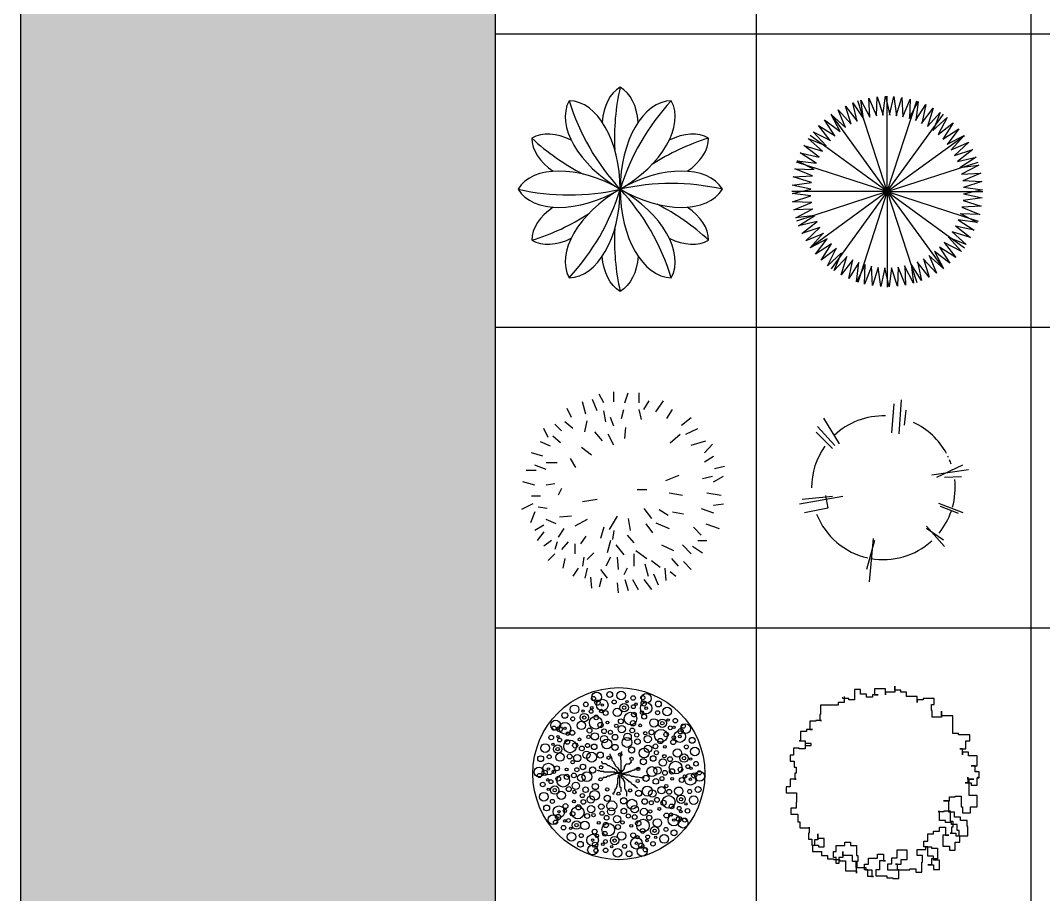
# Model space of a CAD drawing. Header units: inches. Extents: x 7658 to 73799, y 48 to 40262.
# Drawn here: x 7658 to 15697, y 5683 to 12548 of the extents above; entities that cross this region are included whole.
import ezdxf

# ---------------------------------------------------------------- set-up
doc = ezdxf.new("R2010")
doc.units = ezdxf.units.IN
doc.layers.add('www.cad-blocks.net', color=7, linetype='Continuous')

# ---------------------------------------------------------------- blocks, each defined once
blk = doc.blocks.new('A$C516926BB')
for p, q in [((0, 38.5194), (0, 0)), ((2.0521, 38.5194), (2.0521, 0)), ((4.2099, 38.5194), (4.2099, 0)), ((0, 11.7477), (60.3118, 11.7477)), ((0, 9.4442), (62.4121, 9.4442)), ((0, 7.0831), (60.3118, 7.0831))]:
    blk.add_line(p, q)
blk = doc.blocks.new('A$C694F6216')
for centre, start, end in [((2.5563, 1.2038), 167.11369, 182.86521), ((2.1207, 2.0269), 197.11369, 222.88922), ((2.522, 0.2732), 137.11369, 162.88922), ((1.3319, 2.5219), 227.11369, 242.86443), ((2.027, -0.5156), 107.11369, 122.86329), ((1.2039, -0.9512), 77.11369, 102.88922), ((0.4012, 2.5562), 257.11369, 282.88922), ((-0.9169, 1.3318), 317.11369, 342.88922), ((2.5563, 1.2038), 192.8867, 192.88922), ((1.3319, 2.5219), 252.8867, 252.88922), ((-0.5156, -0.4219), 17.11369, 42.88922), ((0.2732, -0.9169), 47.11369, 62.86059), ((-0.4219, 2.1206), 287.11369, 302.86173), ((2.5563, 0.4012), 177.13479, 192.88631)]:
    blk.add_arc(centre, 1.7991, start, end)
for centre, major_axis, start_param, end_param in [((1.1545, 1.0057), (0.3475, -0.602), 3.154199, 3.85294), ((0.4506, 1.0057), (0.3475, 0.602), 5.571838, 6.270579), ((1.0057, 1.1544), (0.602, -0.3475), 3.154199, 4.712389), ((0.3961, 0.8025), (0, 0.6951), 4.712389, 6.270579), ((0.5993, 1.1544), (0.602, 0.3475), 4.712389, 6.270579), ((1.2089, 0.8025), (0, -0.6951), 3.154199, 4.712389), ((0.4506, 0.5993), (-0.3475, 0.602), 5.571838, 6.270579), ((1.1545, 0.5993), (-0.3475, -0.602), 3.154199, 3.85294), ((0.8025, 1.2089), (0.6951, 0), 3.154199, 3.85294), ((0.8025, 1.2089), (0.6951, 0), 5.571838, 6.270579), ((0.5993, 0.4505), (-0.602, 0.3475), 4.712389, 6.270579), ((1.0057, 0.4505), (-0.602, -0.3475), 3.154199, 4.712389), ((0.5993, 1.1544), (0.602, 0.3475), 3.154199, 4.712389), ((1.0057, 0.4505), (-0.602, -0.3475), 4.712389, 6.270579), ((0.3961, 0.8025), (0, 0.6951), 3.154199, 4.712389), ((1.2089, 0.8025), (0, -0.6951), 4.712389, 6.270579), ((0.5993, 0.4505), (-0.602, 0.3475), 3.154199, 4.712389), ((1.0057, 1.1544), (0.602, -0.3475), 4.712389, 6.270579), ((0.8025, 0.3961), (-0.6951, 0), 5.571838, 6.270579), ((0.8025, 0.3961), (-0.6951, 0), 3.154199, 3.85294), ((0.4506, 1.0057), (0.3475, 0.602), 3.154199, 3.85294), ((1.1545, 1.0057), (0.3475, -0.602), 5.571838, 6.270579)]:
    blk.add_ellipse(centre, major_axis=major_axis, ratio=0.584675, start_param=start_param, end_param=end_param)
at = {"extrusion": (0, 0, -1)}
for centre, major_axis, start_param, end_param in [((1.1545, 0.5994), (0.3475, 0.602), 3.154199, 3.85294), ((0.4506, 0.5994), (0.3475, -0.602), 5.571838, 6.270579)]:
    blk.add_ellipse(centre, major_axis=major_axis, ratio=0.584675, start_param=start_param, end_param=end_param, dxfattribs=at)
blk = doc.blocks.new('A$C504B0B74')
at = {"linetype": 'Continuous'}
for p, q in [((0.4805, 1.448), (0.5631, 1.3202)), ((0.5135, 1.3014), (0.4805, 1.448)), ((0.75, 0.75), (0.5182, 1.4633)), ((0.5424, 1.4688), (0.6135, 1.3343)), ((0.5624, 1.3199), (0.5424, 1.4688)), ((0.6058, 1.4842), (0.665, 1.3439)), ((0.6128, 1.3341), (0.6058, 1.4842)), ((0.6643, 1.3438), (0.6703, 1.494)), ((0.6703, 1.494), (0.7171, 1.3491)), ((0.7163, 1.3491), (0.7355, 1.4981)), ((0.7355, 1.4981), (0.7694, 1.3497)), ((0.75, 0.75), (0.75, 1.5)), ((0.75, 0.75), (0.9818, 1.4633)), ((0.7687, 1.3497), (0.8007, 1.4965)), ((0.8007, 1.4965), (0.8216, 1.3457)), ((0.8209, 1.3458), (0.8656, 1.4892)), ((0.8656, 1.4892), (0.8733, 1.3372)), ((0.8725, 1.3374), (0.9296, 1.4763)), ((0.9233, 1.3244), (0.9922, 1.4579)), ((0.9296, 1.4763), (0.924, 1.3242)), ((0.9922, 1.4579), (0.9734, 1.3069)), ((0.3634, 1.3906), (0.467, 1.2791)), ((0.4213, 1.252), (0.3634, 1.3906)), ((0.4207, 1.4218), (0.5142, 1.3017)), ((0.4663, 1.2787), (0.4207, 1.4218)), ((0.9727, 1.3072), (1.053, 1.4341)), ((1.0204, 1.2856), (1.1115, 1.4051)), ((1.053, 1.4341), (1.021, 1.2853)), ((1.066, 1.26), (1.1672, 1.3711)), ((1.1115, 1.4051), (1.0667, 1.2596)), ((1.1672, 1.3711), (1.1099, 1.2301)), ((0.258, 1.3137), (0.3794, 1.2219)), ((0.3392, 1.1873), (0.258, 1.3137)), ((0.309, 1.3545), (0.4219, 1.2524)), ((0.3788, 1.2214), (0.309, 1.3545)), ((0.75, 0.75), (0.3092, 1.3568)), ((0.75, 0.75), (1.1908, 1.3568)), ((1.1093, 1.2305), (1.2197, 1.3324)), ((1.1498, 1.1974), (1.2687, 1.2892)), ((1.2197, 1.3324), (1.1503, 1.1969)), ((1.2687, 1.2892), (1.1878, 1.1603)), ((0.1676, 1.2197), (0.3031, 1.1503)), ((0.2695, 1.1093), (0.1676, 1.2197)), ((0.2108, 1.2687), (0.3397, 1.1878)), ((0.3026, 1.1498), (0.2108, 1.2687)), ((1.1873, 1.1608), (1.3137, 1.242)), ((1.3137, 1.242), (1.2219, 1.1206)), ((0.1289, 1.1672), (0.2699, 1.1099)), ((0.24, 1.066), (0.1289, 1.1672)), ((0.75, 0.75), (0.1432, 1.1908)), ((0.75, 0.75), (1.3568, 1.1908)), ((1.2214, 1.1212), (1.3545, 1.191)), ((1.252, 1.0787), (1.3906, 1.1366)), ((1.3545, 1.191), (1.2524, 1.0781)), ((1.3906, 1.1366), (1.2791, 1.033)), ((0.0659, 1.053), (0.2147, 1.021)), ((0.1928, 0.9727), (0.0659, 1.053)), ((0.0949, 1.1115), (0.2404, 1.0667)), ((0.2144, 1.0204), (0.0949, 1.1115)), ((1.2787, 1.0337), (1.4218, 1.0793)), ((1.4218, 1.0793), (1.3017, 0.9858)), ((0.75, 0.75), (0.0367, 0.9818)), ((0.0421, 0.9922), (0.1931, 0.9734)), ((0.1756, 0.9233), (0.0421, 0.9922)), ((0.75, 0.75), (1.4633, 0.9818)), ((1.3014, 0.9865), (1.448, 1.0195)), ((1.448, 1.0195), (1.3202, 0.9369)), ((0.0237, 0.9296), (0.1758, 0.924)), ((0.1626, 0.8725), (0.0237, 0.9296)), ((1.3199, 0.9376), (1.4688, 0.9576)), ((1.3341, 0.8872), (1.4842, 0.8942)), ((1.4688, 0.9576), (1.3343, 0.8865)), ((1.4842, 0.8942), (1.3439, 0.835)), ((0.0035, 0.8007), (0.1543, 0.8216)), ((0.0108, 0.8656), (0.1628, 0.8733)), ((0.1542, 0.8209), (0.0108, 0.8656)), ((1.3438, 0.8357), (1.494, 0.8297)), ((1.494, 0.8297), (1.3491, 0.7829)), ((0.75, 0.75), (0, 0.75)), ((0.0019, 0.7355), (0.1503, 0.7694)), ((0.1509, 0.7163), (0.0019, 0.7355)), ((0.1503, 0.7687), (0.0035, 0.8007)), ((0.75, 0.75), (0.0367, 0.5182)), ((0.75, 0.75), (0.1432, 0.3092)), ((0.75, 0.75), (0.3092, 0.1432)), ((0.75, 0.75), (0.5182, 0.0367)), ((0.75, 0.75), (1.5, 0.75)), ((0.75, 0.75), (1.4633, 0.5182)), ((0.75, 0.75), (0.75, 0)), ((0.75, 0.75), (0.9818, 0.0367)), ((0.75, 0.75), (1.1908, 0.1432)), ((0.75, 0.75), (1.3568, 0.3092)), ((1.3491, 0.7837), (1.4981, 0.7645)), ((1.4981, 0.7645), (1.3497, 0.7306)), ((1.3497, 0.7313), (1.4965, 0.6993)), ((0.006, 0.6703), (0.1509, 0.7171)), ((0.1562, 0.6643), (0.006, 0.6703)), ((0.0158, 0.6058), (0.1561, 0.665)), ((1.4965, 0.6993), (1.3457, 0.6784)), ((1.3458, 0.6791), (1.4892, 0.6344)), ((0.1659, 0.6128), (0.0158, 0.6058)), ((0.0312, 0.5424), (0.1657, 0.6135)), ((0.052, 0.4805), (0.1798, 0.5631)), ((1.4763, 0.5704), (1.3242, 0.576)), ((1.3244, 0.5767), (1.4579, 0.5078)), ((1.4892, 0.6344), (1.3372, 0.6267)), ((1.3374, 0.6275), (1.4763, 0.5704)), ((0.1801, 0.5624), (0.0312, 0.5424)), ((0.1986, 0.5135), (0.052, 0.4805)), ((0.0782, 0.4207), (0.1983, 0.5142)), ((1.4579, 0.5078), (1.3069, 0.5266)), ((1.3072, 0.5273), (1.4341, 0.447)), ((0.2213, 0.4663), (0.0782, 0.4207)), ((0.1094, 0.3634), (0.2209, 0.467)), ((0.248, 0.4213), (0.1094, 0.3634)), ((0.1455, 0.309), (0.2476, 0.4219)), ((1.4051, 0.3885), (1.2596, 0.4333)), ((1.26, 0.434), (1.3711, 0.3328)), ((1.4341, 0.447), (1.2853, 0.479)), ((1.2856, 0.4796), (1.4051, 0.3885)), ((0.2786, 0.3788), (0.1455, 0.309)), ((0.1863, 0.258), (0.2781, 0.3794)), ((0.3127, 0.3392), (0.1863, 0.258)), ((0.2313, 0.2108), (0.3122, 0.3397)), ((1.3324, 0.2803), (1.1969, 0.3497)), ((1.1974, 0.3502), (1.2892, 0.2313)), ((1.3711, 0.3328), (1.2301, 0.3901)), ((1.2305, 0.3907), (1.3324, 0.2803)), ((0.3502, 0.3026), (0.2313, 0.2108)), ((0.2803, 0.1676), (0.3497, 0.3031)), ((0.3907, 0.2695), (0.2803, 0.1676)), ((0.3328, 0.1289), (0.3901, 0.2699)), ((1.191, 0.1455), (1.0781, 0.2476)), ((1.0787, 0.248), (1.1366, 0.1094)), ((1.242, 0.1863), (1.1206, 0.2781)), ((1.1212, 0.2786), (1.191, 0.1455)), ((1.2892, 0.2313), (1.1603, 0.3122)), ((1.1608, 0.3127), (1.242, 0.1863)), ((0.434, 0.24), (0.3328, 0.1289)), ((0.3885, 0.0949), (0.4333, 0.2404)), ((0.4796, 0.2144), (0.3885, 0.0949)), ((0.447, 0.0659), (0.479, 0.2147)), ((0.5273, 0.1928), (0.447, 0.0659)), ((0.5078, 0.0421), (0.5266, 0.1931)), ((0.5767, 0.1756), (0.5078, 0.0421)), ((0.5704, 0.0237), (0.576, 0.1758)), ((0.6275, 0.1626), (0.5704, 0.0237)), ((0.6344, 0.0108), (0.6267, 0.1628)), ((0.9576, 0.0312), (0.8865, 0.1657)), ((0.8872, 0.1659), (0.8942, 0.0158)), ((1.0195, 0.052), (0.9369, 0.1798)), ((0.9376, 0.1801), (0.9576, 0.0312)), ((1.0793, 0.0782), (0.9858, 0.1983)), ((0.9865, 0.1986), (1.0195, 0.052)), ((1.1366, 0.1094), (1.033, 0.2209)), ((1.0337, 0.2213), (1.0793, 0.0782)), ((0.6791, 0.1542), (0.6344, 0.0108)), ((0.6993, 0.0035), (0.6784, 0.1543)), ((0.7313, 0.1503), (0.6993, 0.0035)), ((0.7645, 0.0019), (0.7306, 0.1503)), ((0.7837, 0.1509), (0.7645, 0.0019)), ((0.8297, 0.006), (0.7829, 0.1509)), ((0.8357, 0.1562), (0.8297, 0.006)), ((0.8942, 0.0158), (0.835, 0.1561))]:
    blk.add_line(p, q, dxfattribs=at)
blk = doc.blocks.new('A$C64F815C7')
at = {"linetype": 'Continuous'}
for p, q in [((0.6449, 1.4905), (0.6098, 1.5599)), ((0.7233, 1.4992), (0.7233, 1.5776)), ((0.8105, 1.4905), (0.8365, 1.5689)), ((0.9236, 1.4905), (0.9236, 1.5689)), ((0.5054, 1.403), (0.4793, 1.4992)), ((0.5925, 1.4294), (0.5578, 1.5165)), ((0.9587, 1.4381), (1.002, 1.5078)), ((1.0545, 1.4207), (1.1156, 1.5078)), ((0.3918, 1.377), (0.3571, 1.4467)), ((0.6622, 1.3423), (0.6449, 1.4294)), ((0.7233, 1.3072), (0.6969, 1.377)), ((0.7841, 1.3683), (0.8018, 1.4381)), ((0.941, 1.3596), (0.9236, 1.4381)), ((1.1416, 1.3683), (1.185, 1.4381)), ((1.2547, 1.3159), (1.3332, 1.377)), ((0.2089, 1.2201), (0.1742, 1.2898)), ((0.3134, 1.2725), (0.2614, 1.3249)), ((0.4009, 1.2898), (0.3398, 1.3423)), ((0.4967, 1.2638), (0.514, 1.3509)), ((0.8105, 1.2114), (0.8191, 1.2985)), ((1.2898, 1.2465), (1.3856, 1.2898)), ((0.3047, 1.1767), (0.244, 1.2287)), ((0.6362, 1.194), (0.5751, 1.2638)), ((0.7233, 1.159), (0.6796, 1.2465)), ((1.1676, 1.1767), (1.2461, 1.2465)), ((0.2263, 1.1503), (0.1478, 1.1854)), ((0.5487, 1.0805), (0.4703, 1.1416)), ((1.3332, 1.159), (1.4467, 1.194)), ((1.438, 1.0983), (1.4987, 1.168)), ((0.1656, 1.0718), (0.0784, 1.0983)), ((0.4269, 0.9847), (0.3832, 1.0545)), ((1.438, 1.0285), (1.5074, 1.0718)), ((0.1916, 0.9674), (0.1045, 1.0025)), ((0.2787, 1.0198), (0.1916, 1.0198)), ((1.5165, 0.9761), (1.5949, 0.9934)), ((0.1131, 0.9587), (0.0347, 0.9587)), ((1.1329, 0.8803), (1.2374, 0.924)), ((1.4203, 0.8976), (1.4987, 0.915)), ((1.5074, 0.8716), (1.5859, 0.915)), ((0.1045, 0.8456), (0.0087, 0.8716)), ((0.2614, 0.8542), (0.1916, 0.8456)), ((0.3134, 0.8192), (0.2874, 0.7671)), ((0.9063, 0.8105), (0.9847, 0.8105)), ((0.1478, 0.7584), (0.0784, 0.7584)), ((0.5925, 0.732), (0.4793, 0.7147)), ((1.1589, 0.7845), (1.2634, 0.7671)), ((1.4554, 0.7845), (1.5685, 0.7671)), ((0.0871, 0.6973), (0, 0.6536)), ((0.2003, 0.6623), (0.1305, 0.6709)), ((0.9587, 0.6623), (1.0194, 0.5838)), ((1.0805, 0.6536), (1.1503, 0.6102)), ((1.4116, 0.6623), (1.5074, 0.6276)), ((1.5074, 0.6887), (1.5859, 0.6973)), ((0.1045, 0.6362), (0.0694, 0.5491)), ((0.27, 0.5405), (0.1916, 0.5751)), ((0.3918, 0.6015), (0.2961, 0.5925)), ((0.514, 0.5751), (0.4182, 0.5231)), ((0.7494, 0.6015), (0.6883, 0.4967)), ((0.8365, 0.5838), (0.8538, 0.488)), ((1.185, 0.6362), (1.2721, 0.6189)), ((0.1742, 0.5318), (0.1045, 0.488)), ((0.3311, 0.5054), (0.2874, 0.436)), ((0.6449, 0.5141), (0.6185, 0.4269)), ((0.7233, 0.488), (0.7147, 0.4183)), ((0.976, 0.5405), (1.0281, 0.4707)), ((1.0545, 0.5491), (1.1589, 0.5054)), ((1.3505, 0.5141), (1.4116, 0.4533)), ((1.4467, 0.5405), (1.5512, 0.5054)), ((0.1742, 0.4794), (0.1218, 0.4096)), ((0.2353, 0.4096), (0.1742, 0.3662)), ((0.5054, 0.4447), (0.4616, 0.3836)), ((0.6969, 0.4096), (0.6709, 0.3138)), ((0.8278, 0.4533), (0.8802, 0.3922)), ((1.3856, 0.4096), (1.4554, 0.4096)), ((0.2787, 0.4009), (0.2614, 0.3398)), ((0.3658, 0.4009), (0.3134, 0.3398)), ((0.4182, 0.3836), (0.4182, 0.3051)), ((0.7407, 0.3749), (0.8018, 0.2964)), ((0.8976, 0.3311), (0.9847, 0.27)), ((1.0978, 0.3749), (1.1936, 0.3311)), ((1.2634, 0.3749), (1.3332, 0.3051)), ((1.3418, 0.3662), (1.4203, 0.3138)), ((0.2614, 0.3051), (0.2089, 0.2527)), ((0.3398, 0.27), (0.3225, 0.192)), ((0.488, 0.2791), (0.4793, 0.2093)), ((0.5665, 0.3138), (0.514, 0.2614)), ((0.6969, 0.2791), (0.6622, 0.2093)), ((0.7494, 0.2791), (0.758, 0.1829)), ((0.8802, 0.3051), (0.8802, 0.2093)), ((1.0194, 0.2527), (1.0892, 0.2006)), ((1.1763, 0.27), (1.2287, 0.2093)), ((1.2721, 0.244), (1.3332, 0.1829)), ((0.4443, 0.192), (0.4009, 0.1309)), ((0.514, 0.192), (0.4967, 0.1135)), ((0.6185, 0.1829), (0.6709, 0.1135)), ((0.8278, 0.192), (0.8018, 0.1395)), ((0.9674, 0.2267), (0.9934, 0.1309)), ((1.1242, 0.192), (1.1329, 0.0958)), ((1.1676, 0.1656), (1.2114, 0.1309)), ((0.5401, 0.1222), (0.5487, 0.0351)), ((0.6272, 0.1135), (0.6098, 0.0437)), ((0.8105, 0.1045), (0.8365, 0.0173)), ((0.8712, 0.1045), (0.9149, 0.026)), ((0.9587, 0.1045), (1.0194, 0.026)), ((1.0371, 0.1482), (1.0718, 0.0611)), ((0.7494, 0.0784), (0.758, 0))]:
    blk.add_line(p, q, dxfattribs=at)
blk = doc.blocks.new('A$C0274064B')
for p, q in [((0.7255, 1.169), (0.7439, 1.3966)), ((0.7808, 1.1628), (0.7992, 1.4274)), ((0.8238, 1.2305), (0.8361, 1.3474)), ((0.2767, 1.0705), (0.1414, 1.2182)), ((0.3135, 1.0828), (0.1906, 1.2859)), ((0.2582, 1.0459), (0.1291, 1.1751)), ((1.2788, 0.9167), (1.0759, 0.8183)), ((1.328, 0.8798), (1.039, 0.8367)), ((1.2726, 0.8244), (1.1374, 0.8183)), ((0.3381, 0.6706), (0, 0.6091)), ((0.2582, 0.6706), (0.0184, 0.646)), ((0.2029, 0.6768), (0.2213, 0.5783)), ((0.2213, 0.5783), (0.0369, 0.5414)), ((1.2849, 0.5414), (1.0943, 0.6152)), ((1.248, 0.5353), (1.1066, 0.5906)), ((1.1374, 0.2769), (0.996, 0.4368)), ((1.1312, 0.3261), (0.996, 0.4184)), ((0.5287, 0.0984), (0.5902, 0.3261)), ((0.5779, 0.3384), (0.5472, 0))]:
    blk.add_line(p, q)
for start, end in [(88.31654, 133.34266), (28.56885, 65.11111), (144.66917, 180), (24.8452, 26.01974), (19.03843, 22.96902), (344.29918, 6.65921), (201.60955, 257.48), (320.80598, 341.35955), (259.81574, 312.33675)]:
    blk.add_arc((0.6578, 0.7383), 0.5644, start, end)
blk = doc.blocks.new('A$C1C8C5C63')
at = {"linetype": 'Continuous'}
for p, q in [((0.6031, 0.8246), (0.608, 0.8246)), ((0.608, 0.8246), (0.6031, 0.8246)), ((0.608, 0.8246), (0.608, 0.8302)), ((0.608, 0.8197), (0.608, 0.8246)), ((0.6136, 0.8148), (0.608, 0.8197)), ((0.6184, 0.8044), (0.6136, 0.8148)), ((0.6233, 0.7891), (0.6184, 0.8044)), ((0.6901, 0.835), (0.695, 0.8399)), ((0.6901, 0.7842), (0.6901, 0.835)), ((0.695, 0.8399), (0.6999, 0.8455)), ((0.6999, 0.8455), (0.6999, 0.8503)), ((0.5419, 0.7689), (0.537, 0.7689)), ((0.5419, 0.7633), (0.5419, 0.7689)), ((0.5468, 0.7633), (0.5419, 0.7633)), ((0.5468, 0.7536), (0.5468, 0.7633)), ((0.5725, 0.7536), (0.5468, 0.7536)), ((0.5774, 0.748), (0.5725, 0.7536)), ((0.5829, 0.748), (0.5774, 0.748)), ((0.5829, 0.7432), (0.5829, 0.748)), ((0.5878, 0.7432), (0.5829, 0.7432)), ((0.5927, 0.7376), (0.5878, 0.7432)), ((0.6031, 0.7376), (0.5927, 0.7376)), ((0.608, 0.7327), (0.6031, 0.7376)), ((0.6184, 0.7279), (0.608, 0.7327)), ((0.6289, 0.7223), (0.6184, 0.7279)), ((0.6233, 0.7787), (0.6233, 0.7891)), ((0.6289, 0.7738), (0.6233, 0.7787)), ((0.6386, 0.7633), (0.6289, 0.7738)), ((0.6386, 0.7536), (0.6386, 0.7633)), ((0.6442, 0.7536), (0.6386, 0.7536)), ((0.6442, 0.748), (0.6442, 0.7536)), ((0.6491, 0.7432), (0.6442, 0.748)), ((0.6491, 0.7376), (0.6491, 0.7432)), ((0.6539, 0.7327), (0.6491, 0.7376)), ((0.6595, 0.7279), (0.6539, 0.7327)), ((0.6692, 0.7223), (0.6595, 0.7279)), ((0.695, 0.7842), (0.6901, 0.7842)), ((0.695, 0.6917), (0.695, 0.7842)), ((0.7207, 0.7327), (0.7256, 0.7327)), ((0.7207, 0.7125), (0.7207, 0.7327)), ((0.7256, 0.7432), (0.7305, 0.7432)), ((0.7256, 0.7327), (0.7256, 0.7432)), ((0.7305, 0.748), (0.7361, 0.7536)), ((0.7305, 0.7432), (0.7305, 0.748)), ((0.7361, 0.7536), (0.7611, 0.7536)), ((0.7611, 0.7585), (0.7667, 0.7585)), ((0.7611, 0.7536), (0.7611, 0.7585)), ((0.7667, 0.7689), (0.7667, 0.7633)), ((0.7715, 0.7689), (0.7667, 0.7689)), ((0.7667, 0.7633), (0.7715, 0.7633)), ((0.7667, 0.7585), (0.7667, 0.7633)), ((0.7715, 0.7633), (0.7715, 0.7689)), ((0.7715, 0.7689), (0.7715, 0.7633)), ((0.7764, 0.7689), (0.7715, 0.7689)), ((0.7715, 0.7689), (0.7764, 0.7689)), ((0.7715, 0.7633), (0.7715, 0.7689)), ((0.5113, 0.7021), (0.5161, 0.7021)), ((0.5113, 0.6972), (0.5113, 0.7021)), ((0.5266, 0.6972), (0.5113, 0.6972)), ((0.5314, 0.6917), (0.5266, 0.6972)), ((0.5572, 0.6917), (0.5314, 0.6917)), ((0.5523, 0.6457), (0.5523, 0.6409)), ((0.5774, 0.6457), (0.5523, 0.6457)), ((0.5572, 0.6868), (0.5572, 0.6917)), ((0.6442, 0.6868), (0.5572, 0.6868)), ((0.5774, 0.6513), (0.5774, 0.6457)), ((0.5829, 0.6513), (0.5774, 0.6513)), ((0.5878, 0.6562), (0.5829, 0.6513)), ((0.6031, 0.6562), (0.5878, 0.6562)), ((0.608, 0.661), (0.6031, 0.6562)), ((0.6136, 0.661), (0.608, 0.661)), ((0.6184, 0.6666), (0.6136, 0.661)), ((0.6289, 0.6666), (0.6184, 0.6666)), ((0.6289, 0.7174), (0.6289, 0.7223)), ((0.6386, 0.7174), (0.6289, 0.7174)), ((0.6337, 0.6715), (0.6289, 0.6666)), ((0.6491, 0.6715), (0.6337, 0.6715)), ((0.6442, 0.7125), (0.6386, 0.7174)), ((0.6491, 0.707), (0.6442, 0.7125)), ((0.6442, 0.6819), (0.6442, 0.6868)), ((0.6846, 0.6819), (0.6442, 0.6819)), ((0.6539, 0.7021), (0.6491, 0.707)), ((0.6539, 0.6763), (0.6491, 0.6715)), ((0.6595, 0.7021), (0.6539, 0.7021)), ((0.6748, 0.6763), (0.6539, 0.6763)), ((0.6595, 0.6917), (0.6595, 0.7021)), ((0.6644, 0.6917), (0.6595, 0.6917)), ((0.6644, 0.6868), (0.6644, 0.6917)), ((0.6692, 0.6868), (0.6644, 0.6868)), ((0.6692, 0.7174), (0.6692, 0.7223)), ((0.6748, 0.7125), (0.6692, 0.7174)), ((0.6692, 0.6819), (0.6692, 0.6868)), ((0.6748, 0.6819), (0.6692, 0.6819)), ((0.6692, 0.6819), (0.6748, 0.6763)), ((0.6846, 0.6763), (0.6692, 0.661)), ((0.6692, 0.661), (0.6692, 0.6409)), ((0.6748, 0.7021), (0.6748, 0.7125)), ((0.6846, 0.7021), (0.6748, 0.7021)), ((0.6748, 0.6763), (0.6748, 0.6819)), ((0.6748, 0.6763), (0.6846, 0.6763)), ((0.6797, 0.6562), (0.6797, 0.5796)), ((0.6846, 0.6562), (0.6797, 0.6562)), ((0.6846, 0.6917), (0.6846, 0.7021)), ((0.6901, 0.6917), (0.6846, 0.6917)), ((0.6846, 0.6763), (0.6846, 0.6819)), ((0.6846, 0.6819), (0.6846, 0.6763)), ((0.6846, 0.6819), (0.695, 0.6819)), ((0.6846, 0.6763), (0.6846, 0.6819)), ((0.6901, 0.6763), (0.6846, 0.6763)), ((0.6846, 0.661), (0.6846, 0.6562)), ((0.6901, 0.6868), (0.6901, 0.6917)), ((0.695, 0.6868), (0.6901, 0.6868)), ((0.6901, 0.6715), (0.6901, 0.6562)), ((0.6901, 0.6562), (0.695, 0.6562)), ((0.6999, 0.6819), (0.695, 0.6868)), ((0.695, 0.6868), (0.6999, 0.6868)), ((0.695, 0.6819), (0.695, 0.6868)), ((0.695, 0.6763), (0.7054, 0.6763)), ((0.695, 0.6562), (0.695, 0.6457)), ((0.695, 0.6457), (0.6999, 0.6457)), ((0.6999, 0.6917), (0.7054, 0.6917)), ((0.6999, 0.6868), (0.6999, 0.6917)), ((0.6999, 0.6666), (0.6999, 0.661)), ((0.6999, 0.661), (0.7054, 0.661)), ((0.6999, 0.6457), (0.6999, 0.6409)), ((0.7054, 0.7021), (0.7103, 0.7021)), ((0.7054, 0.6917), (0.7054, 0.7021)), ((0.7054, 0.6763), (0.7152, 0.6763)), ((0.7054, 0.6715), (0.7054, 0.6763)), ((0.7054, 0.6763), (0.7054, 0.6715)), ((0.7054, 0.6715), (0.7207, 0.6715)), ((0.7054, 0.661), (0.7054, 0.6562)), ((0.7054, 0.6562), (0.7152, 0.6513)), ((0.7103, 0.707), (0.7152, 0.707)), ((0.7103, 0.7021), (0.7103, 0.707)), ((0.7152, 0.7125), (0.7207, 0.7125)), ((0.7152, 0.707), (0.7152, 0.7125)), ((0.7152, 0.6819), (0.7361, 0.6819)), ((0.7152, 0.6763), (0.7152, 0.6819)), ((0.7152, 0.6819), (0.7152, 0.6763)), ((0.7152, 0.6763), (0.7152, 0.6819)), ((0.7152, 0.6513), (0.7152, 0.6457)), ((0.7152, 0.6457), (0.7207, 0.6457)), ((0.7207, 0.6715), (0.7305, 0.6666)), ((0.7207, 0.6457), (0.7361, 0.6304)), ((0.7305, 0.6666), (0.7562, 0.6666)), ((0.7361, 0.6868), (0.7514, 0.6868)), ((0.7361, 0.6819), (0.7361, 0.6868)), ((0.7514, 0.6917), (0.7667, 0.6917)), ((0.7514, 0.6868), (0.7514, 0.6917)), ((0.7562, 0.6666), (0.7667, 0.661)), ((0.7667, 0.6972), (0.7764, 0.6972)), ((0.7667, 0.6917), (0.7667, 0.6972)), ((0.7667, 0.661), (0.7715, 0.6562)), ((0.7715, 0.6562), (0.7917, 0.6562)), ((0.7764, 0.6972), (0.782, 0.7021)), ((0.782, 0.7021), (0.7917, 0.7021)), ((0.7917, 0.7021), (0.7973, 0.707)), ((0.7917, 0.6562), (0.807, 0.6513)), ((0.7973, 0.707), (0.8022, 0.707)), ((0.8022, 0.707), (0.807, 0.7125)), ((0.807, 0.7125), (0.8175, 0.7125)), ((0.807, 0.6513), (0.8224, 0.6513)), ((0.8175, 0.7125), (0.8279, 0.7174)), ((0.8224, 0.6513), (0.8481, 0.6457)), ((0.8279, 0.7174), (0.8328, 0.7174)), ((0.8377, 0.7223), (0.8328, 0.7223)), ((0.8328, 0.7223), (0.8377, 0.7223)), ((0.8328, 0.7174), (0.8328, 0.7223)), ((0.8481, 0.6457), (0.8739, 0.6457)), ((0.5523, 0.6409), (0.5468, 0.6409)), ((0.6539, 0.5692), (0.6539, 0.5594)), ((0.6595, 0.5692), (0.6539, 0.5692)), ((0.6595, 0.59), (0.6595, 0.5692)), ((0.6644, 0.59), (0.6595, 0.59)), ((0.6644, 0.6409), (0.6644, 0.59)), ((0.6692, 0.6409), (0.6644, 0.6409)), ((0.6797, 0.5796), (0.6846, 0.5747)), ((0.6846, 0.5747), (0.6846, 0.5692)), ((0.6846, 0.5692), (0.6901, 0.5692)), ((0.6901, 0.5692), (0.6901, 0.5337)), ((0.6999, 0.6409), (0.7054, 0.6409)), ((0.7054, 0.6409), (0.7054, 0.636)), ((0.7054, 0.636), (0.7103, 0.636)), ((0.7103, 0.636), (0.7103, 0.6255)), ((0.7103, 0.6255), (0.7152, 0.6255)), ((0.7152, 0.6255), (0.7152, 0.6151)), ((0.7152, 0.6151), (0.7207, 0.6151)), ((0.7207, 0.6151), (0.7207, 0.5594)), ((0.7361, 0.6304), (0.7409, 0.6304)), ((0.7409, 0.6304), (0.7409, 0.6255)), ((0.7409, 0.6255), (0.7458, 0.6255)), ((0.7458, 0.6255), (0.7458, 0.6207)), ((0.7458, 0.6207), (0.7514, 0.6207)), ((0.7514, 0.6207), (0.7514, 0.6151)), ((0.7514, 0.6151), (0.7611, 0.6151)), ((0.7611, 0.6151), (0.7611, 0.6102)), ((0.7611, 0.6102), (0.7667, 0.6102)), ((0.7667, 0.6102), (0.7667, 0.6054)), ((0.7667, 0.6054), (0.7715, 0.6054)), ((0.7715, 0.6054), (0.7764, 0.5998)), ((0.7764, 0.5998), (0.7764, 0.5949)), ((0.7764, 0.5949), (0.7869, 0.59)), ((0.7869, 0.59), (0.7917, 0.59)), ((0.7917, 0.59), (0.7917, 0.5845)), ((0.7917, 0.5845), (0.8022, 0.5845)), ((0.8022, 0.5845), (0.8022, 0.5747)), ((0.8022, 0.5747), (0.807, 0.5747)), ((0.807, 0.5747), (0.8126, 0.5692)), ((0.8126, 0.5692), (0.8175, 0.5692)), ((0.8175, 0.5692), (0.8175, 0.5643)), ((0.8175, 0.5643), (0.8224, 0.5643)), ((0.6289, 0.5232), (0.6289, 0.5184)), ((0.6337, 0.5232), (0.6289, 0.5232)), ((0.6289, 0.5184), (0.6386, 0.5184)), ((0.6386, 0.5288), (0.6337, 0.5232)), ((0.6442, 0.5385), (0.6386, 0.5337)), ((0.6386, 0.5337), (0.6386, 0.5288)), ((0.6442, 0.5539), (0.6442, 0.5385)), ((0.6491, 0.5539), (0.6442, 0.5539)), ((0.6539, 0.5594), (0.6491, 0.5539)), ((0.7207, 0.5594), (0.7256, 0.5539)), ((0.7256, 0.5539), (0.7256, 0.549)), ((0.7256, 0.549), (0.7305, 0.549)), ((0.7305, 0.549), (0.7305, 0.5385)), ((0.7305, 0.5385), (0.7361, 0.5385)), ((0.7361, 0.5385), (0.7361, 0.4982))]:
    blk.add_line(p, q, dxfattribs=at)
for centre, radius in [((0.6757, 0.6757), 0.6757), ((0.5009, 1.2775), 0.0386), ((0.6041, 1.2976), 0.023), ((0.6946, 1.2904), 0.0339), ((0.7884, 1.2699), 0.0179), ((0.8643, 1.2721), 0.0163), ((0.8911, 1.2671), 0.0386), ((0.3283, 1.1809), 0.0339), ((0.4162, 1.2194), 0.0179), ((0.4763, 1.2658), 0.0163), ((0.5083, 1.2333), 0.0206), ((0.5459, 1.2147), 0.0455), ((0.5459, 1.2147), 0.00993), ((0.639, 1.2387), 0.0158), ((0.7176, 1.1938), 0.0328), ((0.7176, 1.1938), 0.0134), ((0.7405, 1.2406), 0.00922), ((0.7898, 1.2013), 0.0149), ((0.8107, 1.2214), 0.0102), ((0.8906, 1.1899), 0.0455), ((0.8711, 1.227), 0.0206), ((0.9864, 1.2228), 0.023), ((0.2508, 1.1335), 0.023), ((0.4036, 1.1162), 0.0328), ((0.3947, 1.1676), 0.00922), ((0.4036, 1.1162), 0.0134), ((0.4577, 1.1648), 0.0149), ((0.4628, 1.1933), 0.0102), ((0.4973, 1.1177), 0.0181), ((0.5382, 1.1677), 0.0134), ((0.572, 1.1519), 0.0192), ((0.663, 1.1572), 0.0328), ((0.7672, 1.1079), 0.0496), ((0.7942, 1.1399), 0.0181), ((0.8567, 1.1563), 0.0134), ((0.8748, 1.1237), 0.0192), ((0.8906, 1.1899), 0.00993), ((0.98, 1.1545), 0.0158), ((1.0554, 1.1637), 0.0339), ((0.1791, 1.0565), 0.0386), ((0.1661, 1.0326), 0.0163), ((0.2111, 1.0252), 0.0206), ((0.2525, 1.0322), 0.0455), ((0.3137, 1.1064), 0.0158), ((0.381, 1.0546), 0.0328), ((0.4943, 1.0759), 0.0496), ((0.5317, 1.0582), 0.0206), ((0.5866, 1.0774), 0.0111), ((0.6557, 1.0511), 0.0133), ((0.6983, 1.0255), 0.0285), ((0.6913, 1.0868), 0.0194), ((0.7871, 1.0716), 0.0206), ((0.8428, 1.0548), 0.0111), ((0.9515, 1.0745), 0.0328), ((1.0172, 1.072), 0.0328), ((1.0172, 1.072), 0.0134), ((1.0633, 1.0964), 0.00922), ((1.0801, 1.0357), 0.0149), ((1.1088, 1.0396), 0.0102), ((1.1192, 1.092), 0.0179), ((1.2006, 1.0294), 0.0386), ((1.1819, 1.0492), 0.0163), ((0.1447, 0.9598), 0.0179), ((0.1978, 0.966), 0.0102), ((0.2525, 1.0322), 0.00993), ((0.2739, 0.9896), 0.0134), ((0.3105, 0.9968), 0.0192), ((0.4374, 0.9643), 0.0133), ((0.4453, 1.0142), 0.0194), ((0.4869, 0.9687), 0.0285), ((0.56, 0.947), 0.0291), ((0.5599, 1.0085), 0.0186), ((0.6096, 1.0007), 0.0161), ((0.6455, 0.9622), 0.0218), ((0.7446, 0.965), 0.0291), ((0.7807, 1.0148), 0.0186), ((0.8163, 0.9792), 0.0161), ((0.8832, 0.993), 0.0133), ((0.9026, 0.9473), 0.0285), ((0.933, 1.0009), 0.0194), ((1.0068, 0.9733), 0.0496), ((1.0475, 0.9834), 0.0181), ((1.1077, 0.96), 0.0134), ((1.1548, 0.9672), 0.0455), ((1.1609, 1.0086), 0.0206), ((1.1548, 0.9672), 0.00993), ((0.0963, 0.8769), 0.0339), ((0.1578, 0.9052), 0.00922), ((0.1952, 0.8689), 0.0328), ((0.2104, 0.9399), 0.0149), ((0.2923, 0.8896), 0.0496), ((0.2702, 0.9251), 0.0181), ((0.3329, 0.8972), 0.0206), ((0.3661, 0.9451), 0.0111), ((0.385, 0.8736), 0.0186), ((0.4298, 0.8965), 0.0161), ((0.4814, 0.8864), 0.0218), ((0.5817, 0.9083), 0.0386), ((0.6461, 0.8815), 0.0242), ((0.7394, 0.9209), 0.0386), ((0.7758, 0.8614), 0.0242), ((0.8227, 0.9271), 0.0218), ((0.9046, 0.8711), 0.0291), ((0.9631, 0.8902), 0.0186), ((1.0016, 0.9324), 0.0206), ((1.0368, 0.886), 0.0111), ((1.1032, 0.9229), 0.0192), ((1.2064, 0.886), 0.0158), ((1.2517, 0.9375), 0.023), ((0.0614, 0.793), 0.023), ((0.1283, 0.8081), 0.0158), ((0.2132, 0.8057), 0.0328), ((0.1952, 0.8689), 0.0134), ((0.2889, 0.8109), 0.0194), ((0.3493, 0.7985), 0.0285), ((0.4212, 0.8239), 0.0291), ((0.4615, 0.8054), 0.0386), ((0.5294, 0.8215), 0.0242), ((0.5954, 0.8), 0.0128), ((0.6869, 0.8253), 0.0128), ((0.7757, 0.7919), 0.0128), ((0.8745, 0.8384), 0.0386), ((0.9454, 0.7945), 0.0218), ((0.9709, 0.8404), 0.0161), ((1.0331, 0.8122), 0.0133), ((1.0781, 0.7894), 0.0194), ((1.1364, 0.838), 0.0328), ((1.188, 0.7975), 0.0328), ((1.188, 0.7975), 0.0134), ((1.2728, 0.8491), 0.0339), ((0.0487, 0.6887), 0.0386), ((0.1223, 0.7121), 0.0455), ((0.1901, 0.7175), 0.0192), ((0.3119, 0.7659), 0.0133), ((0.3932, 0.7287), 0.0218), ((0.4702, 0.7044), 0.0242), ((0.5362, 0.7258), 0.0128), ((0.828, 0.7127), 0.0128), ((0.8689, 0.7689), 0.0242), ((0.9352, 0.6923), 0.0386), ((0.9788, 0.701), 0.0291), ((1.022, 0.7638), 0.0285), ((1.1216, 0.7237), 0.0496), ((1.1604, 0.7079), 0.0181), ((1.2175, 0.731), 0.0149), ((1.2396, 0.7901), 0.00922), ((1.243, 0.7174), 0.0102), ((1.2823, 0.7536), 0.0179), ((0.0522, 0.6617), 0.0163), ((0.093, 0.6821), 0.0206), ((0.1223, 0.7121), 0.00993), ((0.1647, 0.6902), 0.0134), ((0.1996, 0.6359), 0.0181), ((0.2384, 0.6201), 0.0496), ((0.2668, 0.6502), 0.0206), ((0.2655, 0.7084), 0.0111), ((0.3227, 0.6617), 0.0186), ((0.3456, 0.7065), 0.0161), ((0.3812, 0.6427), 0.0291), ((0.4248, 0.6515), 0.0386), ((0.532, 0.631), 0.0128), ((0.8898, 0.6394), 0.0242), ((1.0144, 0.6372), 0.0161), ((1.0373, 0.6821), 0.0186), ((1.0933, 0.6936), 0.0206), ((1.0945, 0.6354), 0.0111), ((1.1699, 0.6262), 0.0192), ((1.1954, 0.6536), 0.0134), ((1.2377, 0.6317), 0.0455), ((1.267, 0.6617), 0.0206), ((1.3113, 0.6551), 0.0386), ((1.3078, 0.6821), 0.0163), ((0.0777, 0.5902), 0.0179), ((0.117, 0.6264), 0.0102), ((0.1204, 0.5537), 0.00922), ((0.1425, 0.6127), 0.0149), ((0.172, 0.5463), 0.0328), ((0.2819, 0.5544), 0.0194), ((0.338, 0.58), 0.0285), ((0.4146, 0.5493), 0.0218), ((0.4912, 0.5748), 0.0242), ((0.5843, 0.5518), 0.0128), ((0.8238, 0.6179), 0.0128), ((0.8985, 0.5384), 0.0386), ((0.9668, 0.615), 0.0218), ((1.0107, 0.5453), 0.0285), ((1.0482, 0.5779), 0.0133), ((1.1469, 0.5381), 0.0328), ((1.2377, 0.6317), 0.00993), ((1.2986, 0.5507), 0.023), ((0.0872, 0.4947), 0.0339), ((0.172, 0.5463), 0.0134), ((0.2237, 0.5057), 0.0328), ((0.3269, 0.5316), 0.0133), ((0.3891, 0.5033), 0.0161), ((0.4554, 0.4727), 0.0291), ((0.4856, 0.5054), 0.0386), ((0.5843, 0.4824), 0.0242), ((0.6731, 0.5185), 0.0128), ((0.7139, 0.4623), 0.0242), ((0.7646, 0.5437), 0.0128), ((0.8307, 0.5223), 0.0242), ((0.9388, 0.5199), 0.0291), ((0.9751, 0.4701), 0.0186), ((1.0677, 0.4542), 0.0496), ((1.0711, 0.5329), 0.0194), ((1.1648, 0.4749), 0.0328), ((1.1648, 0.4749), 0.0134), ((1.2317, 0.5357), 0.0158), ((1.2637, 0.4668), 0.0339), ((0.1084, 0.4063), 0.023), ((0.1536, 0.4578), 0.0158), ((0.2052, 0.3766), 0.0455), ((0.2568, 0.4209), 0.0192), ((0.3532, 0.3704), 0.0496), ((0.3232, 0.4578), 0.0111), ((0.3585, 0.4114), 0.0206), ((0.397, 0.4536), 0.0186), ((0.4574, 0.3965), 0.0285), ((0.5373, 0.4167), 0.0218), ((0.6206, 0.4229), 0.0386), ((0.6154, 0.3787), 0.0291), ((0.7146, 0.3816), 0.0218), ((0.7783, 0.4355), 0.0386), ((0.8, 0.3967), 0.0291), ((0.8731, 0.3751), 0.0285), ((0.8786, 0.4573), 0.0218), ((0.9302, 0.4473), 0.0161), ((0.9939, 0.3987), 0.0111), ((1.0271, 0.4466), 0.0206), ((1.0899, 0.4187), 0.0181), ((1.1496, 0.4038), 0.0149), ((1.2022, 0.4386), 0.00922), ((0.1594, 0.3144), 0.0386), ((0.1991, 0.3351), 0.0206), ((0.2052, 0.3766), 0.00993), ((0.2523, 0.3838), 0.0134), ((0.28, 0.3081), 0.0149), ((0.3125, 0.3603), 0.0181), ((0.427, 0.3428), 0.0194), ((0.4768, 0.3508), 0.0133), ((0.5437, 0.3645), 0.0161), ((0.5793, 0.3289), 0.0186), ((0.6618, 0.3182), 0.0285), ((0.7504, 0.3431), 0.0161), ((0.8001, 0.3352), 0.0186), ((0.9148, 0.3296), 0.0194), ((0.9226, 0.3794), 0.0133), ((0.979, 0.2892), 0.0328), ((1.0495, 0.347), 0.0192), ((1.1076, 0.3116), 0.0455), ((1.0862, 0.3541), 0.0134), ((1.1489, 0.3186), 0.0206), ((1.1809, 0.2872), 0.0386), ((1.1622, 0.3778), 0.0102), ((1.1939, 0.3111), 0.0163), ((1.2153, 0.384), 0.0179), ((0.1781, 0.2946), 0.0163), ((0.2408, 0.2518), 0.0179), ((0.2513, 0.3042), 0.0102), ((0.2968, 0.2474), 0.00922), ((0.3429, 0.2717), 0.0328), ((0.3429, 0.2717), 0.0134), ((0.4085, 0.2692), 0.0328), ((0.5172, 0.2889), 0.0111), ((0.5928, 0.2359), 0.0496), ((0.573, 0.2722), 0.0206), ((0.6687, 0.257), 0.0194), ((0.7043, 0.2927), 0.0133), ((0.7734, 0.2664), 0.0111), ((0.8284, 0.2856), 0.0206), ((0.8657, 0.2679), 0.0496), ((0.8627, 0.2261), 0.0181), ((0.9564, 0.2276), 0.0328), ((1.0463, 0.2374), 0.0158), ((1.1076, 0.3116), 0.00993), ((0.3046, 0.1801), 0.0339), ((0.38, 0.1892), 0.0158), ((0.4695, 0.1539), 0.0455), ((0.4695, 0.1539), 0.00993), ((0.4852, 0.2201), 0.0192), ((0.5033, 0.1874), 0.0134), ((0.5658, 0.2038), 0.0181), ((0.6425, 0.15), 0.0328), ((0.6425, 0.15), 0.0134), ((0.697, 0.1865), 0.0328), ((0.8141, 0.1291), 0.0455), ((0.788, 0.1919), 0.0192), ((0.8218, 0.1761), 0.0134), ((0.9024, 0.179), 0.0149), ((0.9564, 0.2276), 0.0134), ((0.9653, 0.1762), 0.00922), ((1.0317, 0.1629), 0.0339), ((1.1092, 0.2103), 0.023), ((0.3736, 0.121), 0.023), ((0.469, 0.0766), 0.0386), ((0.4889, 0.1168), 0.0206), ((0.4957, 0.0717), 0.0163), ((0.5493, 0.1224), 0.0102), ((0.5716, 0.0738), 0.0179), ((0.5702, 0.1424), 0.0149), ((0.6195, 0.1032), 0.00922), ((0.6654, 0.0534), 0.0339), ((0.721, 0.1051), 0.0158), ((0.8141, 0.1291), 0.00993), ((0.8591, 0.0663), 0.0386), ((0.8517, 0.1105), 0.0206), ((0.8837, 0.078), 0.0163), ((0.8972, 0.1505), 0.0102), ((0.9438, 0.1243), 0.0179), ((0.7559, 0.0461), 0.023)]:
    blk.add_circle(centre, radius, dxfattribs=at)
blk = doc.blocks.new('A$C1AB2102D')
at = {"linetype": 'Continuous'}
for p, q in [((0.5846, 1.4858), (0.5381, 1.4858)), ((0.5381, 1.4858), (0.5381, 1.4032)), ((0.5846, 1.4498), (0.5846, 1.4858)), ((0.6311, 1.4498), (0.5846, 1.4498)), ((0.6311, 1.4239), (0.6311, 1.4498)), ((0.7812, 1.4911), (0.693, 1.4911)), ((0.693, 1.4911), (0.693, 1.4445)), ((0.7812, 1.4445), (0.7812, 1.4911)), ((0.7812, 1.4651), (0.7812, 1.4445)), ((0.8537, 1.4651), (0.7812, 1.4651)), ((0.8537, 1.5117), (0.8537, 1.4651)), ((0.8537, 1.481), (0.8537, 1.5117)), ((0.9002, 1.481), (0.8537, 1.481)), ((0.9002, 1.4651), (0.9002, 1.481)), ((0.9467, 1.4651), (0.9002, 1.4651)), ((0.9467, 1.4292), (0.9467, 1.4651)), ((0.4086, 1.3826), (0.4086, 1.3615)), ((0.4551, 1.3826), (0.4086, 1.3826)), ((0.4446, 1.4186), (0.4398, 1.4186)), ((0.4446, 1.4133), (0.4446, 1.4186)), ((0.4916, 1.4133), (0.4446, 1.4133)), ((0.4551, 1.4292), (0.4551, 1.3826)), ((0.4916, 1.4032), (0.4916, 1.4133)), ((0.5381, 1.4032), (0.4916, 1.4032)), ((0.6777, 1.4239), (0.6311, 1.4239)), ((0.7242, 1.4445), (0.6777, 1.4445)), ((0.6777, 1.4445), (0.6777, 1.4239)), ((0.693, 1.4445), (0.7242, 1.4445)), ((1.0292, 1.4292), (0.9467, 1.4292)), ((1.0292, 1.3826), (1.0292, 1.4292)), ((1.0757, 1.4032), (1.0292, 1.4032)), ((1.0292, 1.4032), (1.0292, 1.3826)), ((1.0757, 1.4133), (1.0757, 1.4032)), ((1.164, 1.4133), (1.0757, 1.4133)), ((1.1433, 1.3668), (1.164, 1.3668)), ((1.1433, 1.3202), (1.1433, 1.3668)), ((1.164, 1.3668), (1.164, 1.4133)), ((0.2638, 1.289), (0.2638, 1.2425)), ((0.269, 1.289), (0.2638, 1.289)), ((0.269, 1.3615), (0.269, 1.289)), ((0.3156, 1.3615), (0.269, 1.3615)), ((0.3621, 1.3615), (0.3156, 1.3615)), ((0.4086, 1.3615), (0.3621, 1.3615)), ((1.1481, 1.3202), (1.1433, 1.3202)), ((1.1481, 1.2684), (1.1481, 1.3202)), ((1.2205, 1.3149), (1.2205, 1.2684)), ((1.2205, 1.2789), (1.2205, 1.3149)), ((0.1861, 1.2377), (0.1861, 1.17)), ((0.2326, 1.2377), (0.1861, 1.2377)), ((0.2326, 1.2425), (0.2326, 1.2377)), ((0.2791, 1.2425), (0.2326, 1.2425)), ((0.2638, 1.2425), (0.2791, 1.2425)), ((1.2205, 1.2684), (1.1481, 1.2684)), ((1.3088, 1.2789), (1.2205, 1.2789)), ((1.3088, 1.2324), (1.3088, 1.2789)), ((1.3088, 1.1858), (1.3088, 1.2324)), ((0.1602, 1.1546), (0.1137, 1.1546)), ((0.1137, 1.1546), (0.1137, 1.0822)), ((0.1602, 1.17), (0.1602, 1.1546)), ((0.2067, 1.17), (0.1602, 1.17)), ((0.1861, 1.17), (0.2067, 1.17)), ((1.3088, 1.1393), (1.3088, 1.1858)), ((1.3553, 1.1393), (1.3088, 1.1393)), ((1.3553, 1.1287), (1.3553, 1.1393)), ((1.4431, 1.1287), (1.3553, 1.1287)), ((1.4431, 1.0822), (1.4431, 1.1287)), ((0.1036, 1.0822), (0.1501, 1.0822)), ((0.1137, 1.0822), (0.1036, 1.0822)), ((0.1501, 1.0822), (0.1501, 1.0457)), ((0.1501, 1.0615), (0.1501, 1.0198)), ((0.1966, 1.0615), (0.1501, 1.0615)), ((0.1501, 1.0457), (0.1966, 1.0457)), ((0.1966, 1.0457), (0.1966, 1.0615)), ((1.4124, 1.0198), (1.4124, 1.0822)), ((1.4124, 1.0822), (1.4431, 1.0822)), ((0.0312, 0.9684), (0.0312, 0.9214)), ((0.0566, 0.9684), (0.0312, 0.9684)), ((0.0566, 1.0251), (0.0566, 0.9684)), ((0.1036, 1.0251), (0.0566, 1.0251)), ((0.1036, 1.0198), (0.1036, 1.0251)), ((0.1501, 1.0198), (0.1036, 1.0198)), ((1.3654, 1.0198), (1.4124, 1.0198)), ((1.3865, 1.0198), (1.3654, 1.0198)), ((1.3865, 0.9732), (1.3865, 1.0198)), ((1.433, 0.9944), (1.3865, 0.9944)), ((1.3865, 0.9944), (1.3865, 0.9732)), ((1.433, 0.9632), (1.433, 0.9944)), ((0.0312, 0.9214), (0.0619, 0.9214)), ((0.0619, 0.9214), (0.0619, 0.8749)), ((1.5001, 0.9632), (1.433, 0.9632)), ((1.4536, 0.8854), (1.5001, 0.8854)), ((1.4848, 0.8854), (1.4536, 0.8854)), ((1.4848, 0.8389), (1.4848, 0.8854)), ((1.5001, 0.8854), (1.5001, 0.9632)), ((0.0619, 0.8749), (0.0777, 0.8749)), ((0.0777, 0.8283), (0.0671, 0.8283)), ((0.0671, 0.8283), (0.0671, 0.7818)), ((0.0777, 0.8749), (0.0777, 0.8283)), ((1.5155, 0.8389), (1.4848, 0.8389)), ((1.5155, 0.7923), (1.5155, 0.8389)), ((0.0777, 0.7818), (0.0312, 0.7818)), ((0.0312, 0.7818), (0.0312, 0.7199)), ((0.0671, 0.7818), (0.0777, 0.7818)), ((1.4277, 0.751), (1.4071, 0.751)), ((1.4071, 0.751), (1.4536, 0.751)), ((1.4277, 0.7818), (1.4277, 0.7976)), ((1.4277, 0.7976), (1.4277, 0.751)), ((1.4742, 0.7818), (1.4277, 0.7818)), ((1.4383, 0.7818), (1.4742, 0.7818)), ((1.4383, 0.7352), (1.4383, 0.7818)), ((1.4383, 0.6527), (1.4383, 0.7352)), ((1.4536, 0.751), (1.4536, 0.7352)), ((1.4536, 0.7352), (1.5001, 0.7352)), ((1.5001, 0.7923), (1.5155, 0.7923)), ((1.5001, 0.7352), (1.5001, 0.7923)), ((0, 0.7199), (0, 0.6733)), ((0.0312, 0.7199), (0, 0.7199)), ((0, 0.6733), (0.0825, 0.6733)), ((0.0825, 0.6733), (0.0825, 0.6008)), ((1.3294, 0.6474), (1.3759, 0.6474)), ((1.3294, 0.6421), (1.3294, 0.6474)), ((1.3759, 0.6474), (1.3759, 0.5644)), ((1.5001, 0.6527), (1.4383, 0.6527)), ((1.5001, 0.5644), (1.5001, 0.6527)), ((0.0777, 0.6008), (0.0777, 0.5543)), ((0.0825, 0.6008), (0.0777, 0.6008)), ((1.2364, 0.6109), (1.2829, 0.6109)), ((1.2776, 0.6109), (1.2364, 0.6109)), ((1.2776, 0.5231), (1.2776, 0.6109)), ((1.2829, 0.6421), (1.3294, 0.6421)), ((1.2829, 0.6109), (1.2829, 0.6421)), ((1.3759, 0.5644), (1.3865, 0.5644)), ((1.3865, 0.5644), (1.3865, 0.5178)), ((1.4483, 0.5644), (1.5001, 0.5644)), ((1.4483, 0.5178), (1.4483, 0.5644)), ((0.036, 0.5543), (0.036, 0.5073)), ((0.0777, 0.5543), (0.036, 0.5543)), ((0.036, 0.5073), (0.093, 0.5073)), ((0.093, 0.5073), (0.093, 0.4453)), ((1.1951, 0.5284), (1.2416, 0.5284)), ((1.2052, 0.5284), (1.1951, 0.5284)), ((1.2052, 0.4559), (1.2052, 0.5284)), ((1.2416, 0.5332), (1.2882, 0.5332)), ((1.2416, 0.5284), (1.2416, 0.5332)), ((1.3241, 0.5231), (1.2776, 0.5231)), ((1.2882, 0.5332), (1.2882, 0.4506)), ((1.3241, 0.4818), (1.3241, 0.5231)), ((1.3865, 0.5178), (1.4483, 0.5178)), ((0.093, 0.4453), (0.1084, 0.4453)), ((0.1084, 0.4453), (0.1084, 0.3988)), ((0.1808, 0.4041), (0.1808, 0.3575)), ((0.1808, 0.3988), (0.1808, 0.4041)), ((1.2517, 0.4559), (1.2052, 0.4559)), ((1.2052, 0.4041), (1.2517, 0.4041)), ((1.2052, 0.3729), (1.2052, 0.4041)), ((1.2517, 0.4401), (1.2517, 0.4559)), ((1.2982, 0.4401), (1.2517, 0.4401)), ((1.2517, 0.4041), (1.2517, 0.3417)), ((1.2882, 0.4506), (1.3088, 0.4506)), ((1.2982, 0.4247), (1.2982, 0.4401)), ((1.3448, 0.4247), (1.2982, 0.4247)), ((1.2982, 0.4041), (1.2982, 0.3575)), ((1.3088, 0.4041), (1.2982, 0.4041)), ((1.3088, 0.4506), (1.3088, 0.4041)), ((1.3707, 0.4818), (1.3241, 0.4818)), ((1.3448, 0.3782), (1.3448, 0.4247)), ((1.3707, 0.4559), (1.3707, 0.4818)), ((1.4224, 0.4559), (1.3707, 0.4559)), ((1.4224, 0.4094), (1.4224, 0.4559)), ((1.4277, 0.4094), (1.4224, 0.4094)), ((1.4277, 0.3369), (1.4277, 0.4094)), ((0.1084, 0.3988), (0.1808, 0.3988)), ((0.176, 0.3575), (0.176, 0.311)), ((0.1808, 0.3575), (0.176, 0.3575)), ((0.2484, 0.3522), (0.2484, 0.3057)), ((0.2484, 0.3158), (0.2484, 0.3522)), ((1.1122, 0.3522), (1.1587, 0.3522)), ((1.1122, 0.2951), (1.1122, 0.3522)), ((1.1587, 0.3729), (1.2052, 0.3729)), ((1.1587, 0.3522), (1.1587, 0.3729)), ((1.2311, 0.3417), (1.2311, 0.2539)), ((1.2776, 0.3417), (1.2311, 0.3417)), ((1.2517, 0.3417), (1.2776, 0.3417)), ((1.2882, 0.3575), (1.3347, 0.3575)), ((1.2982, 0.3575), (1.2882, 0.3575)), ((1.3347, 0.3575), (1.3347, 0.3369)), ((1.3347, 0.3369), (1.3812, 0.3369)), ((1.3606, 0.3782), (1.3448, 0.3782)), ((1.3606, 0.3316), (1.3606, 0.3782)), ((1.3654, 0.3316), (1.3606, 0.3316)), ((1.3654, 0.2851), (1.3654, 0.3316)), ((1.3812, 0.3369), (1.4277, 0.3369)), ((0.176, 0.311), (0.2014, 0.311)), ((0.2014, 0.311), (0.2014, 0.2639)), ((0.2014, 0.2639), (0.2532, 0.2639)), ((0.2067, 0.2591), (0.2067, 0.2126)), ((0.2225, 0.2591), (0.2067, 0.2591)), ((0.2225, 0.3057), (0.2225, 0.2591)), ((0.2484, 0.3057), (0.2225, 0.3057)), ((0.2997, 0.3158), (0.2484, 0.3158)), ((0.2532, 0.2639), (0.2532, 0.2486)), ((0.2532, 0.2486), (0.2997, 0.2486)), ((0.2997, 0.2486), (0.2997, 0.3158)), ((0.3933, 0.2591), (0.4604, 0.2591)), ((0.3933, 0.2126), (0.3933, 0.2591)), ((0.4604, 0.2851), (0.5069, 0.2851)), ((0.4604, 0.2591), (0.4604, 0.2851)), ((0.5069, 0.2851), (0.5069, 0.2591)), ((0.5069, 0.2591), (0.5534, 0.2591)), ((0.5534, 0.2591), (0.5534, 0.1814)), ((1.081, 0.2951), (1.1122, 0.2951)), ((1.081, 0.2486), (1.081, 0.2951)), ((1.1122, 0.2486), (1.081, 0.2486)), ((1.0968, 0.2486), (1.1433, 0.2486)), ((1.0968, 0.228), (1.0968, 0.2486)), ((1.1122, 0.1761), (1.1122, 0.2486)), ((1.1433, 0.2486), (1.1433, 0.2385)), ((1.2311, 0.2539), (1.2829, 0.2539)), ((1.2829, 0.2539), (1.2829, 0.2227)), ((1.3294, 0.2851), (1.3654, 0.2851)), ((1.3294, 0.2227), (1.3294, 0.2851)), ((0.2067, 0.2126), (0.2791, 0.2126)), ((0.2791, 0.2126), (0.2791, 0.1814)), ((0.2791, 0.1814), (0.3256, 0.1814)), ((0.3256, 0.1814), (0.3256, 0.1555)), ((0.3722, 0.2126), (0.3933, 0.2126)), ((0.3722, 0.166), (0.3722, 0.2126)), ((0.3933, 0.166), (0.3722, 0.166)), ((0.3933, 0.119), (0.3933, 0.166)), ((0.4139, 0.166), (0.4139, 0.119)), ((0.4446, 0.166), (0.4139, 0.166)), ((0.4446, 0.2126), (0.4446, 0.166)), ((0.4446, 0.1814), (0.4446, 0.2126)), ((0.5223, 0.1814), (0.4446, 0.1814)), ((0.5223, 0.1349), (0.5223, 0.1814)), ((0.5534, 0.1814), (0.564, 0.1814)), ((0.564, 0.1814), (0.564, 0.1349)), ((0.7189, 0.1915), (0.7654, 0.1915)), ((0.7189, 0.1608), (0.7189, 0.1915)), ((0.7654, 0.1915), (0.7654, 0.1401)), ((0.869, 0.2227), (0.869, 0.1608)), ((0.952, 0.2227), (0.869, 0.2227)), ((0.952, 0.1502), (0.952, 0.2227)), ((1.0292, 0.228), (1.0968, 0.228)), ((1.0292, 0.1814), (1.0292, 0.228)), ((1.0709, 0.1814), (1.0292, 0.1814)), ((1.0709, 0.1296), (1.0709, 0.1814)), ((1.1587, 0.1761), (1.1122, 0.1761)), ((1.1433, 0.2385), (1.1898, 0.2385)), ((1.1587, 0.1449), (1.1587, 0.1761)), ((1.1898, 0.2385), (1.1898, 0.1555)), ((1.2829, 0.2227), (1.3294, 0.2227)), ((0.3256, 0.1555), (0.3722, 0.1555)), ((0.3722, 0.1555), (0.3722, 0.1502)), ((0.3722, 0.1502), (0.4192, 0.1502)), ((0.4139, 0.119), (0.3933, 0.119)), ((0.4192, 0.1502), (0.4192, 0.1401)), ((0.4192, 0.1401), (0.4657, 0.1401)), ((0.4657, 0.1401), (0.4657, 0.0624)), ((0.5587, 0.1349), (0.5223, 0.1349)), ((0.5482, 0.1349), (0.5482, 0.0883)), ((0.564, 0.1349), (0.5482, 0.1349)), ((0.5482, 0.0883), (0.6259, 0.0883)), ((0.5534, 0.0883), (0.5587, 0.0883)), ((0.5534, 0.0418), (0.5534, 0.0883)), ((0.5587, 0.0883), (0.5587, 0.1349)), ((0.6153, 0.1142), (0.6465, 0.1142)), ((0.6153, 0.0677), (0.6153, 0.1142)), ((0.6259, 0.0883), (0.6259, 0.0677)), ((0.6465, 0.1608), (0.7189, 0.1608)), ((0.6465, 0.1142), (0.6465, 0.1608)), ((0.7812, 0.1401), (0.7347, 0.1401)), ((0.7347, 0.1401), (0.7347, 0.0677)), ((0.7654, 0.1401), (0.7812, 0.1401)), ((0.7966, 0.1142), (0.7966, 0.0677)), ((0.8278, 0.1142), (0.7966, 0.1142)), ((0.8278, 0.1608), (0.8278, 0.1142)), ((0.869, 0.1608), (0.8278, 0.1608)), ((0.8743, 0.1142), (0.8585, 0.1142)), ((0.8585, 0.1142), (0.905, 0.1142)), ((0.8743, 0.0677), (0.8743, 0.1142)), ((0.905, 0.1502), (0.952, 0.1502)), ((0.905, 0.1142), (0.905, 0.1502)), ((1.0656, 0.1296), (1.0709, 0.1296)), ((1.0656, 0.0518), (1.0656, 0.1296)), ((1.1122, 0.1089), (1.1587, 0.1089)), ((1.1433, 0.1089), (1.1122, 0.1089)), ((1.1433, 0.1555), (1.1433, 0.1089)), ((1.1898, 0.1555), (1.1433, 0.1555)), ((1.2052, 0.1449), (1.1587, 0.1449)), ((1.1587, 0.1089), (1.1587, 0.0725)), ((1.2052, 0.0725), (1.2052, 0.1449)), ((0.4657, 0.0624), (0.5534, 0.0624)), ((0.5534, 0.0624), (0.5534, 0.0418)), ((0.6412, 0.0677), (0.6153, 0.0677)), ((0.6259, 0.0677), (0.6724, 0.0677)), ((0.6412, 0.0158), (0.6412, 0.0677)), ((0.6877, 0.0158), (0.6412, 0.0158)), ((0.6724, 0.0677), (0.6724, 0.0158)), ((0.6724, 0.0158), (0.6877, 0.0158)), ((0.7035, 0.0677), (0.7035, 0.0206)), ((0.7347, 0.0677), (0.7035, 0.0677)), ((0.7035, 0.0206), (0.7913, 0.0206)), ((0.7913, 0.0206), (0.7913, 0.0053)), ((0.7913, 0.0053), (0.8378, 0.0053)), ((0.7966, 0.0677), (0.8743, 0.0677)), ((0.8378, 0.0053), (0.8378, 0)), ((0.8844, 0.0677), (0.8743, 0.0677)), ((0.8743, 0.0677), (0.9261, 0.0677)), ((0.8844, 0), (0.8844, 0.0677)), ((0.9261, 0.0677), (0.9726, 0.0677)), ((0.9726, 0.0777), (1.0191, 0.0777)), ((0.9726, 0.0677), (0.9726, 0.0777)), ((1.0191, 0.0777), (1.0191, 0.0518)), ((1.0191, 0.0518), (1.0656, 0.0518)), ((1.1587, 0.0725), (1.2052, 0.0725)), ((0.8378, 0), (0.8844, 0))]:
    blk.add_line(p, q, dxfattribs=at)
for p in [(1.4991, 0.8403), (1.5074, 0.7934)]:
    blk.add_point(p, dxfattribs=at)
blk = doc.blocks.new('format')
at = {"layer": 'www.cad-blocks.net', "true_color": 0x444444}
blk.add_hatch(color=250, dxfattribs=at).paths.add_polyline_path([(7657.7, 48.2), (11386.7, 48.2), (11386.7, 40261.7), (7657.7, 40261.7)])
at = {"layer": 'www.cad-blocks.net', "color": 250, "true_color": 0x444444}
for p, q in [((7657.7, 40261.7), (7657.7, 48.2)), ((11386.7, 40261.7), (11386.7, 48.2))]:
    blk.add_line(p, q, dxfattribs=at)
at = {"layer": 'www.cad-blocks.net'}
blk.add_line((11386.7, 40261.7), (11386.7, 48.2), dxfattribs=at)
at = {"layer": 'www.cad-blocks.net', "color": 155, "true_color": 0x546d8e}
blk.add_line((11386.7, 39213.8), (11386.7, 694.4), dxfattribs=at)

msp = doc.modelspace()

# ---------------------------------------------------------------- block references
msp.add_blockref('format', (0, 0))
at = {"xscale": 1000, "yscale": 1000, "zscale": 1000}
for name, p in [('A$C694F6216', (11568, 10419.9)), ('A$C504B0B74', (13718.9, 10454.1)), ('A$C64F815C7', (11596.2, 8053.3)), ('A$C0274064B', (13780.7, 8139.5)), ('A$C1AB2102D', (13674.5, 5807.9)), ('A$C1C8C5C63', (11684.1, 5956.5))]:
    msp.add_blockref(name, p, dxfattribs=at)
at = {"layer": 'www.cad-blocks.net', "color": 155, "true_color": 0x546d8e, "xscale": 1000, "yscale": 1000, "zscale": 1000}
msp.add_blockref('A$C516926BB', (11386.7, 694.4), dxfattribs=at)

doc.saveas('drawing.dxf')
